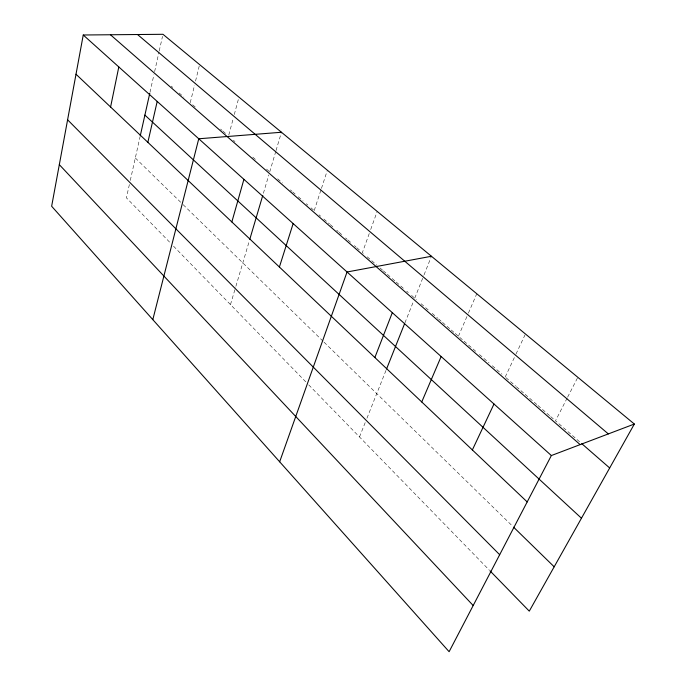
<?xml version="1.0" encoding="UTF-8"?>
<svg xmlns="http://www.w3.org/2000/svg" width="686" height="686" viewBox="0 0 686 686"><rect width="100%" height="100%" fill="white"/><g stroke="black" fill="none" stroke-linecap="round" stroke-linejoin="round"><path stroke-width="0.51" stroke-dasharray="3.43 2.57" d="M129.38 184.543L126.404 197.825L170.574 243.136M130.289 180.461L139.987 137.071M149.985 92.336L153.921 74.74M154.616 71.636L159.015 51.93M159.246 50.893L162.496 36.375M190.254 102.677L194.541 85.175M195.544 81.051L199.334 65.616M228.798 134.979L233.197 118.618M234.295 114.528L238.694 98.167M230.479 304.601L235.59 287.305M235.89 286.294L249.472 240.366M263.381 193.332L268.818 174.956M269.727 171.886L275.729 151.563M276.038 150.551L281.44 132.261M314.214 210.636L321.117 189.422M321.451 188.41L327.368 170.231M369.257 233.523L362.397 252.602L364 254M370.697 229.501L377.197 211.425M359.49 436.948L365.372 422.173M366.941 418.237L386.124 370.063M404.929 322.849L413.178 302.14M414.747 298.196L423.682 275.772M424.068 274.803L431.443 256.272M458.42 336.234L468.015 314.025M468.427 313.065L476.779 293.754M505.222 376.991L515.555 355.014M516.001 354.053L524.987 334.94M567.142 398.094L555.506 420.792L580.202 442.298M567.631 397.151L577.818 377.291M171.243 86.119L172.829 87.499M179.166 93.013L183.917 97.155M192.646 104.761L195.827 107.531M220.549 129.062L222.144 130.451M222.941 131.146L226.131 133.924M233.369 140.227L234.981 141.633M252.757 157.111L256.796 160.635M266.494 169.073L268.912 171.183M277.667 178.806L282.435 182.965M290.375 189.876L291.97 191.265M292.759 191.951L295.143 194.035M298.324 196.796L303.092 200.947M306.265 203.716L307.86 205.105M311.032 207.867L313.416 209.942M319.033 214.829L320.636 216.236M323.852 219.031L329.469 223.928M330.275 224.622L333.482 227.426M336.697 230.222L338.301 231.619M339.107 232.314L342.314 235.118M345.53 237.913L347.133 239.311M347.939 240.014L351.155 242.81M354.362 245.605L355.965 247.003M356.771 247.706L360.785 251.205M367.224 256.813L376.888 265.225M380.113 268.037L382.531 270.138M383.337 270.841L386.561 273.645M387.358 274.349L391.389 277.856M392.195 278.559L395.419 281.363M396.225 282.066L403.471 288.377M406.695 291.181L408.307 292.588M411.523 295.392L416.333 299.585M421.101 303.726L429.042 310.647M432.214 313.416L437.771 318.253M438.568 318.947L441.741 321.708M442.539 322.403L450.479 329.314M451.277 330.009L454.449 332.779M455.238 333.465L463.264 340.453M464.07 341.156L476.17 351.695M479.403 354.508L489.084 362.937M492.308 365.749L501.998 374.187M506.019 377.694L515.598 386.029M516.395 386.724L524.378 393.678M525.176 394.373L537.147 404.8M537.944 405.495L549.915 415.922M550.721 416.616L554.708 420.098M135.314 157.977L182.399 203.931M183.162 204.677L323.303 341.457M324.058 342.194L512.828 526.428M173.515 246.163L305.793 381.853M308.743 384.889L489.187 570.006"/><path stroke-width="1.03" d="M83.246 34.995L51.647 206.254L449.116 651.7L551.364 455.547L634.353 424.034L162.959 34.3L83.246 34.995L551.364 455.547M110.592 106.999L118.807 66.945M140.218 136.025L149.754 93.373M147.859 142.328L157.197 101.425M152.815 319.633L198.76 138.769L281.44 132.261M231.851 221.947L243.916 179.338M249.781 239.337L262.781 195.373M279.399 267.025L293.154 223.567M279.665 461.798L347.047 271.99L431.443 256.272M374.865 357.526L392.315 312.653M386.518 369.085L404.534 323.835M421.744 401.962L441.149 356.531M472.362 449.947L493.997 404.003M634.353 424.034L529.283 611.14L489.924 570.769M137.534 34.523L608.328 433.912M581.797 443.688L609.674 467.972M110.455 34.763L580.15 444.614M144.892 115.111L581.462 518.213M76.009 74.225L527.191 501.92M513.591 527.182L554.185 566.799M67.597 119.81L499.674 554.717M59.322 164.657L473.186 605.524"/></g></svg>
